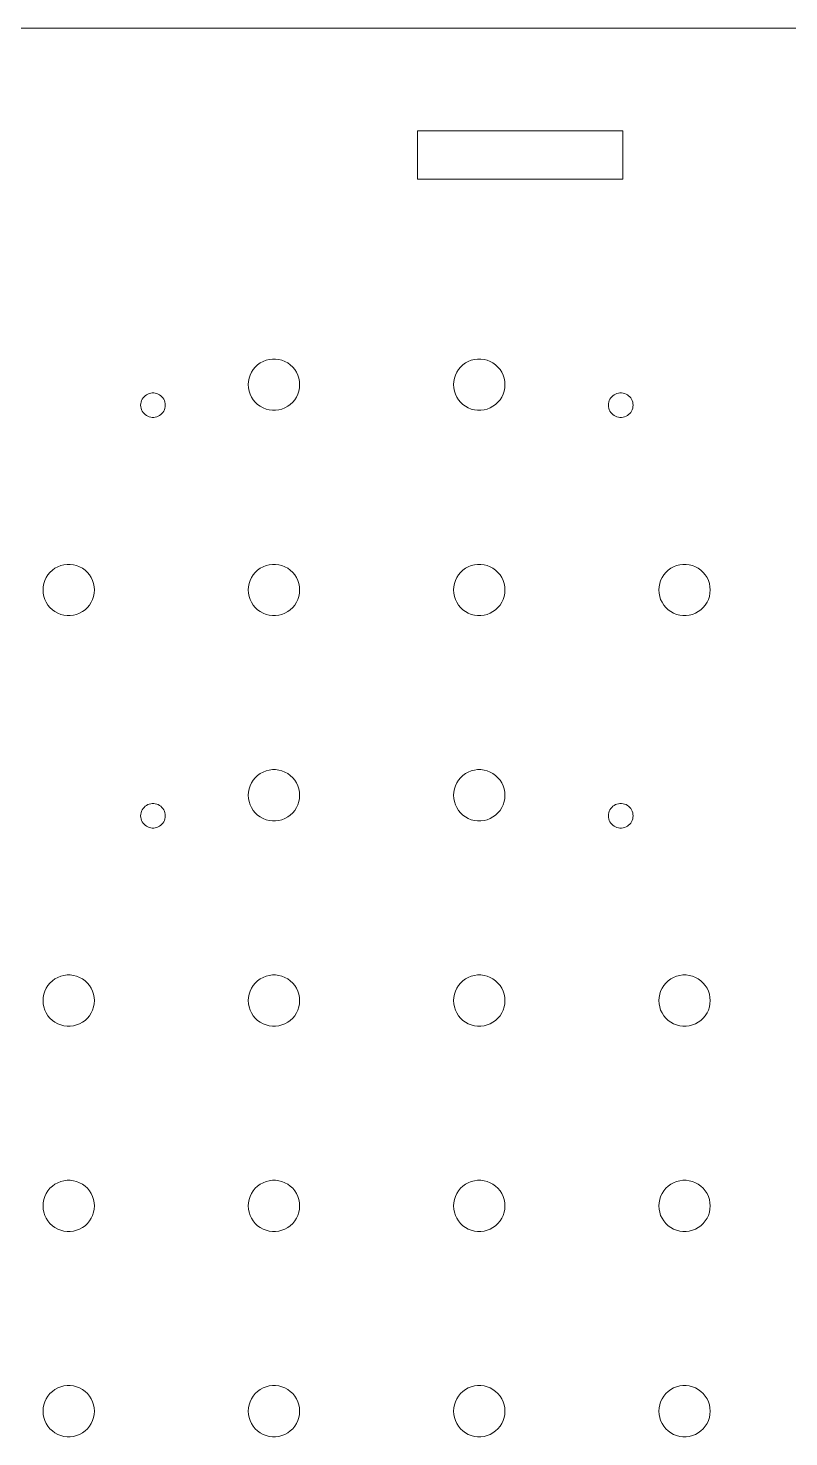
# Model space of a CAD drawing. Header units: millimetres. Extents: x -349 to 349, y -196 to 240.
# Drawn here: x -259 to -164.9, y 22.2 to 196.5 of the extents above; entities that cross this region are included whole.
import ezdxf

# ---------------------------------------------------------------- set-up
doc = ezdxf.new("R2010")
doc.units = ezdxf.units.MM
doc.layers.get('0').update_dxf_attribs({"linetype": 'CONTINUOUS', "lineweight": 0})

msp = doc.modelspace()

# ---------------------------------------------------------------- linework, layer by layer
for p, q in [((-342.55, 196.5), (342.55, 196.5)), ((-210.82, 177.8), (-210.82, 183.8)), ((-210.82, 183.8), (-185.42, 183.8)), ((-185.42, 183.8), (-185.42, 177.8)), ((-185.42, 177.8), (-210.82, 177.8)), ((-230.301, 155.081), (-229.952, 155.273)), ((-229.952, 155.273), (-229.581, 155.42)), ((-229.581, 155.42), (-229.195, 155.519)), ((-229.195, 155.519), (-228.799, 155.569)), ((-228.799, 155.569), (-228.401, 155.569)), ((-228.401, 155.569), (-228.005, 155.519)), ((-228.005, 155.519), (-227.619, 155.42)), ((-227.619, 155.42), (-227.248, 155.273)), ((-227.248, 155.273), (-226.899, 155.081)), ((-204.901, 155.081), (-204.552, 155.273)), ((-204.552, 155.273), (-204.181, 155.42)), ((-204.181, 155.42), (-203.795, 155.519)), ((-203.795, 155.519), (-203.399, 155.569)), ((-203.399, 155.569), (-203.001, 155.569)), ((-203.001, 155.569), (-202.605, 155.519)), ((-202.605, 155.519), (-202.219, 155.42)), ((-202.219, 155.42), (-201.848, 155.273)), ((-201.848, 155.273), (-201.499, 155.081)), ((-231.675, 153.19), (-231.552, 153.569)), ((-231.552, 153.569), (-231.382, 153.93)), ((-231.382, 153.93), (-231.169, 154.266)), ((-231.169, 154.266), (-230.914, 154.573)), ((-230.914, 154.573), (-230.624, 154.846)), ((-230.624, 154.846), (-230.301, 155.081)), ((-226.899, 155.081), (-226.576, 154.846)), ((-226.576, 154.846), (-226.286, 154.573)), ((-226.286, 154.573), (-226.031, 154.266)), ((-226.031, 154.266), (-225.818, 153.93)), ((-225.818, 153.93), (-225.648, 153.569)), ((-225.648, 153.569), (-225.525, 153.19)), ((-206.275, 153.19), (-206.152, 153.569)), ((-206.152, 153.569), (-205.982, 153.93)), ((-205.982, 153.93), (-205.769, 154.266)), ((-205.769, 154.266), (-205.514, 154.573)), ((-205.514, 154.573), (-205.224, 154.846)), ((-205.224, 154.846), (-204.901, 155.081)), ((-201.499, 155.081), (-201.176, 154.846)), ((-201.176, 154.846), (-200.886, 154.573)), ((-200.886, 154.573), (-200.631, 154.266)), ((-200.631, 154.266), (-200.418, 153.93)), ((-200.418, 153.93), (-200.248, 153.569)), ((-200.248, 153.569), (-200.125, 153.19)), ((-231.775, 152.4), (-231.75, 152.798)), ((-231.75, 152.002), (-231.775, 152.4)), ((-231.75, 152.798), (-231.675, 153.19)), ((-231.675, 151.61), (-231.75, 152.002)), ((-225.525, 153.19), (-225.45, 152.798)), ((-225.45, 152.002), (-225.525, 151.61)), ((-225.45, 152.798), (-225.425, 152.4)), ((-225.425, 152.4), (-225.45, 152.002)), ((-206.375, 152.4), (-206.35, 152.798)), ((-206.35, 152.002), (-206.375, 152.4)), ((-206.35, 152.798), (-206.275, 153.19)), ((-206.275, 151.61), (-206.35, 152.002)), ((-200.125, 153.19), (-200.05, 152.798)), ((-200.05, 152.002), (-200.125, 151.61)), ((-200.05, 152.798), (-200.025, 152.4)), ((-200.025, 152.4), (-200.05, 152.002)), ((-245.095, 149.86), (-245.083, 150.051)), ((-245.083, 150.051), (-245.047, 150.239)), ((-245.047, 150.239), (-244.988, 150.421)), ((-244.988, 150.421), (-244.906, 150.594)), ((-244.906, 150.594), (-244.804, 150.756)), ((-244.804, 150.756), (-244.682, 150.903)), ((-244.682, 150.903), (-244.542, 151.034)), ((-244.542, 151.034), (-244.387, 151.147)), ((-244.387, 151.147), (-244.22, 151.239)), ((-244.22, 151.239), (-244.042, 151.309)), ((-244.042, 151.309), (-243.856, 151.357)), ((-243.856, 151.357), (-243.666, 151.381)), ((-243.666, 151.381), (-243.475, 151.381)), ((-243.475, 151.381), (-243.285, 151.357)), ((-243.285, 151.357), (-243.1, 151.309)), ((-243.1, 151.309), (-242.922, 151.239)), ((-242.922, 151.239), (-242.754, 151.147)), ((-242.754, 151.147), (-242.599, 151.034)), ((-242.599, 151.034), (-242.46, 150.903)), ((-242.46, 150.903), (-242.338, 150.756)), ((-242.338, 150.756), (-242.235, 150.594)), ((-242.235, 150.594), (-242.154, 150.421)), ((-242.154, 150.421), (-242.095, 150.239)), ((-242.095, 150.239), (-242.059, 150.051)), ((-242.059, 150.051), (-242.047, 149.86)), ((-231.552, 151.231), (-231.675, 151.61)), ((-231.382, 150.87), (-231.552, 151.231)), ((-231.169, 150.534), (-231.382, 150.87)), ((-230.914, 150.227), (-231.169, 150.534)), ((-230.624, 149.954), (-230.914, 150.227)), ((-230.301, 149.719), (-230.624, 149.954)), ((-226.576, 149.954), (-226.899, 149.719)), ((-226.286, 150.227), (-226.576, 149.954)), ((-226.031, 150.534), (-226.286, 150.227)), ((-225.818, 150.87), (-226.031, 150.534)), ((-225.648, 151.231), (-225.818, 150.87)), ((-225.525, 151.61), (-225.648, 151.231)), ((-206.152, 151.231), (-206.275, 151.61)), ((-205.982, 150.87), (-206.152, 151.231)), ((-205.769, 150.534), (-205.982, 150.87)), ((-205.514, 150.227), (-205.769, 150.534)), ((-205.224, 149.954), (-205.514, 150.227)), ((-204.901, 149.719), (-205.224, 149.954)), ((-201.176, 149.954), (-201.499, 149.719)), ((-200.886, 150.227), (-201.176, 149.954)), ((-200.631, 150.534), (-200.886, 150.227)), ((-200.418, 150.87), (-200.631, 150.534)), ((-200.248, 151.231), (-200.418, 150.87)), ((-200.125, 151.61), (-200.248, 151.231)), ((-187.213, 149.86), (-187.201, 150.051)), ((-187.201, 150.051), (-187.165, 150.239)), ((-187.165, 150.239), (-187.106, 150.421)), ((-187.106, 150.421), (-187.025, 150.594)), ((-187.025, 150.594), (-186.922, 150.756)), ((-186.922, 150.756), (-186.8, 150.903)), ((-186.8, 150.903), (-186.661, 151.034)), ((-186.661, 151.034), (-186.506, 151.147)), ((-186.506, 151.147), (-186.338, 151.239)), ((-186.338, 151.239), (-186.16, 151.309)), ((-186.16, 151.309), (-185.975, 151.357)), ((-185.975, 151.357), (-185.785, 151.381)), ((-185.785, 151.381), (-185.594, 151.381)), ((-185.594, 151.381), (-185.404, 151.357)), ((-185.404, 151.357), (-185.218, 151.309)), ((-185.218, 151.309), (-185.04, 151.239)), ((-185.04, 151.239), (-184.873, 151.147)), ((-184.873, 151.147), (-184.718, 151.034)), ((-184.718, 151.034), (-184.578, 150.903)), ((-184.578, 150.903), (-184.456, 150.756)), ((-184.456, 150.756), (-184.354, 150.594)), ((-184.354, 150.594), (-184.272, 150.421)), ((-184.272, 150.421), (-184.213, 150.239)), ((-184.213, 150.239), (-184.177, 150.051)), ((-184.177, 150.051), (-184.165, 149.86)), ((-245.083, 149.669), (-245.095, 149.86)), ((-245.047, 149.481), (-245.083, 149.669)), ((-244.988, 149.299), (-245.047, 149.481)), ((-244.906, 149.126), (-244.988, 149.299)), ((-244.804, 148.964), (-244.906, 149.126)), ((-244.682, 148.817), (-244.804, 148.964)), ((-244.542, 148.686), (-244.682, 148.817)), ((-244.387, 148.573), (-244.542, 148.686)), ((-244.22, 148.481), (-244.387, 148.573)), ((-244.042, 148.411), (-244.22, 148.481)), ((-243.856, 148.363), (-244.042, 148.411)), ((-243.666, 148.339), (-243.856, 148.363)), ((-243.475, 148.339), (-243.666, 148.339)), ((-243.285, 148.363), (-243.475, 148.339)), ((-243.1, 148.411), (-243.285, 148.363)), ((-242.922, 148.481), (-243.1, 148.411)), ((-242.754, 148.573), (-242.922, 148.481)), ((-242.599, 148.686), (-242.754, 148.573)), ((-242.46, 148.817), (-242.599, 148.686)), ((-242.338, 148.964), (-242.46, 148.817)), ((-242.235, 149.126), (-242.338, 148.964)), ((-242.154, 149.299), (-242.235, 149.126)), ((-242.095, 149.481), (-242.154, 149.299)), ((-242.059, 149.669), (-242.095, 149.481)), ((-242.047, 149.86), (-242.059, 149.669)), ((-229.952, 149.527), (-230.301, 149.719)), ((-229.581, 149.38), (-229.952, 149.527)), ((-229.195, 149.281), (-229.581, 149.38)), ((-228.799, 149.231), (-229.195, 149.281)), ((-228.401, 149.231), (-228.799, 149.231)), ((-228.005, 149.281), (-228.401, 149.231)), ((-227.619, 149.38), (-228.005, 149.281)), ((-227.248, 149.527), (-227.619, 149.38)), ((-226.899, 149.719), (-227.248, 149.527)), ((-204.552, 149.527), (-204.901, 149.719)), ((-204.181, 149.38), (-204.552, 149.527)), ((-203.795, 149.281), (-204.181, 149.38)), ((-203.399, 149.231), (-203.795, 149.281)), ((-203.001, 149.231), (-203.399, 149.231)), ((-202.605, 149.281), (-203.001, 149.231)), ((-202.219, 149.38), (-202.605, 149.281)), ((-201.848, 149.527), (-202.219, 149.38)), ((-201.499, 149.719), (-201.848, 149.527)), ((-187.201, 149.669), (-187.213, 149.86)), ((-187.165, 149.481), (-187.201, 149.669)), ((-187.106, 149.299), (-187.165, 149.481)), ((-187.025, 149.126), (-187.106, 149.299)), ((-186.922, 148.964), (-187.025, 149.126)), ((-186.8, 148.817), (-186.922, 148.964)), ((-186.661, 148.686), (-186.8, 148.817)), ((-186.506, 148.573), (-186.661, 148.686)), ((-186.338, 148.481), (-186.506, 148.573)), ((-186.16, 148.411), (-186.338, 148.481)), ((-185.975, 148.363), (-186.16, 148.411)), ((-185.785, 148.339), (-185.975, 148.363)), ((-185.594, 148.339), (-185.785, 148.339)), ((-185.404, 148.363), (-185.594, 148.339)), ((-185.218, 148.411), (-185.404, 148.363)), ((-185.04, 148.481), (-185.218, 148.411)), ((-184.873, 148.573), (-185.04, 148.481)), ((-184.718, 148.686), (-184.873, 148.573)), ((-184.578, 148.817), (-184.718, 148.686)), ((-184.456, 148.964), (-184.578, 148.817)), ((-184.354, 149.126), (-184.456, 148.964)), ((-184.272, 149.299), (-184.354, 149.126)), ((-184.213, 149.481), (-184.272, 149.299)), ((-184.177, 149.669), (-184.213, 149.481)), ((-184.165, 149.86), (-184.177, 149.669)), ((-256.569, 128.866), (-256.314, 129.173)), ((-256.314, 129.173), (-256.024, 129.446)), ((-256.024, 129.446), (-255.701, 129.681)), ((-255.701, 129.681), (-255.352, 129.873)), ((-255.352, 129.873), (-254.981, 130.02)), ((-254.981, 130.02), (-254.595, 130.119)), ((-254.595, 130.119), (-254.199, 130.169)), ((-254.199, 130.169), (-253.801, 130.169)), ((-253.801, 130.169), (-253.405, 130.119)), ((-253.405, 130.119), (-253.019, 130.02)), ((-253.019, 130.02), (-252.648, 129.873)), ((-252.648, 129.873), (-252.299, 129.681)), ((-252.299, 129.681), (-251.976, 129.446)), ((-251.976, 129.446), (-251.686, 129.173)), ((-251.686, 129.173), (-251.431, 128.866)), ((-231.169, 128.866), (-230.914, 129.173)), ((-230.914, 129.173), (-230.624, 129.446)), ((-230.624, 129.446), (-230.301, 129.681)), ((-230.301, 129.681), (-229.952, 129.873)), ((-229.952, 129.873), (-229.581, 130.02)), ((-229.581, 130.02), (-229.195, 130.119)), ((-229.195, 130.119), (-228.799, 130.169)), ((-228.799, 130.169), (-228.401, 130.169)), ((-228.401, 130.169), (-228.005, 130.119)), ((-228.005, 130.119), (-227.619, 130.02)), ((-227.619, 130.02), (-227.248, 129.873)), ((-227.248, 129.873), (-226.899, 129.681)), ((-226.899, 129.681), (-226.576, 129.446)), ((-226.576, 129.446), (-226.286, 129.173)), ((-226.286, 129.173), (-226.031, 128.866)), ((-205.769, 128.866), (-205.514, 129.173)), ((-205.514, 129.173), (-205.224, 129.446)), ((-205.224, 129.446), (-204.901, 129.681)), ((-204.901, 129.681), (-204.552, 129.873)), ((-204.552, 129.873), (-204.181, 130.02)), ((-204.181, 130.02), (-203.795, 130.119)), ((-203.795, 130.119), (-203.399, 130.169)), ((-203.399, 130.169), (-203.001, 130.169)), ((-203.001, 130.169), (-202.605, 130.119)), ((-202.605, 130.119), (-202.219, 130.02)), ((-202.219, 130.02), (-201.848, 129.873)), ((-201.848, 129.873), (-201.499, 129.681)), ((-201.499, 129.681), (-201.176, 129.446)), ((-201.176, 129.446), (-200.886, 129.173)), ((-200.886, 129.173), (-200.631, 128.866)), ((-180.369, 128.866), (-180.114, 129.173)), ((-180.114, 129.173), (-179.824, 129.446)), ((-179.824, 129.446), (-179.501, 129.681)), ((-179.501, 129.681), (-179.152, 129.873)), ((-179.152, 129.873), (-178.781, 130.02)), ((-178.781, 130.02), (-178.395, 130.119)), ((-178.395, 130.119), (-177.999, 130.169)), ((-177.999, 130.169), (-177.601, 130.169)), ((-177.601, 130.169), (-177.205, 130.119)), ((-177.205, 130.119), (-176.819, 130.02)), ((-176.819, 130.02), (-176.448, 129.873)), ((-176.448, 129.873), (-176.099, 129.681)), ((-176.099, 129.681), (-175.776, 129.446)), ((-175.776, 129.446), (-175.486, 129.173)), ((-175.486, 129.173), (-175.231, 128.866)), ((-257.175, 127), (-257.15, 127.398)), ((-257.15, 127.398), (-257.075, 127.79)), ((-257.075, 127.79), (-256.952, 128.169)), ((-256.952, 128.169), (-256.782, 128.53)), ((-256.782, 128.53), (-256.569, 128.866)), ((-251.431, 128.866), (-251.218, 128.53)), ((-251.218, 128.53), (-251.048, 128.169)), ((-251.048, 128.169), (-250.925, 127.79)), ((-250.925, 127.79), (-250.85, 127.398)), ((-250.85, 127.398), (-250.825, 127)), ((-231.775, 127), (-231.75, 127.398)), ((-231.75, 127.398), (-231.675, 127.79)), ((-231.675, 127.79), (-231.552, 128.169)), ((-231.552, 128.169), (-231.382, 128.53)), ((-231.382, 128.53), (-231.169, 128.866)), ((-226.031, 128.866), (-225.818, 128.53)), ((-225.818, 128.53), (-225.648, 128.169)), ((-225.648, 128.169), (-225.525, 127.79)), ((-225.525, 127.79), (-225.45, 127.398)), ((-225.45, 127.398), (-225.425, 127)), ((-206.375, 127), (-206.35, 127.398)), ((-206.35, 127.398), (-206.275, 127.79)), ((-206.275, 127.79), (-206.152, 128.169)), ((-206.152, 128.169), (-205.982, 128.53)), ((-205.982, 128.53), (-205.769, 128.866)), ((-200.631, 128.866), (-200.418, 128.53)), ((-200.418, 128.53), (-200.248, 128.169)), ((-200.248, 128.169), (-200.125, 127.79)), ((-200.125, 127.79), (-200.05, 127.398)), ((-200.05, 127.398), (-200.025, 127)), ((-180.975, 127), (-180.95, 127.398)), ((-180.95, 127.398), (-180.875, 127.79)), ((-180.875, 127.79), (-180.752, 128.169)), ((-180.752, 128.169), (-180.582, 128.53)), ((-180.582, 128.53), (-180.369, 128.866)), ((-175.231, 128.866), (-175.018, 128.53)), ((-175.018, 128.53), (-174.848, 128.169)), ((-174.848, 128.169), (-174.725, 127.79)), ((-174.725, 127.79), (-174.65, 127.398)), ((-174.65, 127.398), (-174.625, 127)), ((-257.15, 126.602), (-257.175, 127)), ((-257.075, 126.21), (-257.15, 126.602)), ((-256.952, 125.831), (-257.075, 126.21)), ((-256.782, 125.47), (-256.952, 125.831)), ((-251.048, 125.831), (-251.218, 125.47)), ((-250.925, 126.21), (-251.048, 125.831)), ((-250.85, 126.602), (-250.925, 126.21)), ((-250.825, 127), (-250.85, 126.602)), ((-231.75, 126.602), (-231.775, 127)), ((-231.675, 126.21), (-231.75, 126.602)), ((-231.552, 125.831), (-231.675, 126.21)), ((-231.382, 125.47), (-231.552, 125.831)), ((-225.648, 125.831), (-225.818, 125.47)), ((-225.525, 126.21), (-225.648, 125.831)), ((-225.45, 126.602), (-225.525, 126.21)), ((-225.425, 127), (-225.45, 126.602)), ((-206.35, 126.602), (-206.375, 127)), ((-206.275, 126.21), (-206.35, 126.602)), ((-206.152, 125.831), (-206.275, 126.21)), ((-205.982, 125.47), (-206.152, 125.831)), ((-200.248, 125.831), (-200.418, 125.47)), ((-200.125, 126.21), (-200.248, 125.831)), ((-200.05, 126.602), (-200.125, 126.21)), ((-200.025, 127), (-200.05, 126.602)), ((-180.95, 126.602), (-180.975, 127)), ((-180.875, 126.21), (-180.95, 126.602)), ((-180.752, 125.831), (-180.875, 126.21)), ((-180.582, 125.47), (-180.752, 125.831)), ((-174.848, 125.831), (-175.018, 125.47)), ((-174.725, 126.21), (-174.848, 125.831)), ((-174.65, 126.602), (-174.725, 126.21)), ((-174.625, 127), (-174.65, 126.602)), ((-256.569, 125.134), (-256.782, 125.47)), ((-256.314, 124.827), (-256.569, 125.134)), ((-256.024, 124.554), (-256.314, 124.827)), ((-255.701, 124.319), (-256.024, 124.554)), ((-255.352, 124.127), (-255.701, 124.319)), ((-254.981, 123.98), (-255.352, 124.127)), ((-254.595, 123.881), (-254.981, 123.98)), ((-254.199, 123.831), (-254.595, 123.881)), ((-253.801, 123.831), (-254.199, 123.831)), ((-253.405, 123.881), (-253.801, 123.831)), ((-253.019, 123.98), (-253.405, 123.881)), ((-252.648, 124.127), (-253.019, 123.98)), ((-252.299, 124.319), (-252.648, 124.127)), ((-251.976, 124.554), (-252.299, 124.319)), ((-251.686, 124.827), (-251.976, 124.554)), ((-251.431, 125.134), (-251.686, 124.827)), ((-251.218, 125.47), (-251.431, 125.134)), ((-231.169, 125.134), (-231.382, 125.47)), ((-230.914, 124.827), (-231.169, 125.134)), ((-230.624, 124.554), (-230.914, 124.827)), ((-230.301, 124.319), (-230.624, 124.554)), ((-229.952, 124.127), (-230.301, 124.319)), ((-229.581, 123.98), (-229.952, 124.127)), ((-229.195, 123.881), (-229.581, 123.98)), ((-228.799, 123.831), (-229.195, 123.881)), ((-228.401, 123.831), (-228.799, 123.831)), ((-228.005, 123.881), (-228.401, 123.831)), ((-227.619, 123.98), (-228.005, 123.881)), ((-227.248, 124.127), (-227.619, 123.98)), ((-226.899, 124.319), (-227.248, 124.127)), ((-226.576, 124.554), (-226.899, 124.319)), ((-226.286, 124.827), (-226.576, 124.554)), ((-226.031, 125.134), (-226.286, 124.827)), ((-225.818, 125.47), (-226.031, 125.134)), ((-205.769, 125.134), (-205.982, 125.47)), ((-205.514, 124.827), (-205.769, 125.134)), ((-205.224, 124.554), (-205.514, 124.827)), ((-204.901, 124.319), (-205.224, 124.554)), ((-204.552, 124.127), (-204.901, 124.319)), ((-204.181, 123.98), (-204.552, 124.127)), ((-203.795, 123.881), (-204.181, 123.98)), ((-203.399, 123.831), (-203.795, 123.881)), ((-203.001, 123.831), (-203.399, 123.831)), ((-202.605, 123.881), (-203.001, 123.831)), ((-202.219, 123.98), (-202.605, 123.881)), ((-201.848, 124.127), (-202.219, 123.98)), ((-201.499, 124.319), (-201.848, 124.127)), ((-201.176, 124.554), (-201.499, 124.319)), ((-200.886, 124.827), (-201.176, 124.554)), ((-200.631, 125.134), (-200.886, 124.827)), ((-200.418, 125.47), (-200.631, 125.134)), ((-180.369, 125.134), (-180.582, 125.47)), ((-180.114, 124.827), (-180.369, 125.134)), ((-179.824, 124.554), (-180.114, 124.827)), ((-179.501, 124.319), (-179.824, 124.554)), ((-179.152, 124.127), (-179.501, 124.319)), ((-178.781, 123.98), (-179.152, 124.127)), ((-178.395, 123.881), (-178.781, 123.98)), ((-177.999, 123.831), (-178.395, 123.881)), ((-177.601, 123.831), (-177.999, 123.831)), ((-177.205, 123.881), (-177.601, 123.831)), ((-176.819, 123.98), (-177.205, 123.881)), ((-176.448, 124.127), (-176.819, 123.98)), ((-176.099, 124.319), (-176.448, 124.127)), ((-175.776, 124.554), (-176.099, 124.319)), ((-175.486, 124.827), (-175.776, 124.554)), ((-175.231, 125.134), (-175.486, 124.827)), ((-175.018, 125.47), (-175.231, 125.134)), ((-229.952, 104.473), (-229.581, 104.62)), ((-229.581, 104.62), (-229.195, 104.719)), ((-229.195, 104.719), (-228.799, 104.769)), ((-228.799, 104.769), (-228.401, 104.769)), ((-228.401, 104.769), (-228.005, 104.719)), ((-228.005, 104.719), (-227.619, 104.62)), ((-227.619, 104.62), (-227.248, 104.473)), ((-204.552, 104.473), (-204.181, 104.62)), ((-204.181, 104.62), (-203.795, 104.719)), ((-203.795, 104.719), (-203.399, 104.769)), ((-203.399, 104.769), (-203.001, 104.769)), ((-203.001, 104.769), (-202.605, 104.719)), ((-202.605, 104.719), (-202.219, 104.62)), ((-202.219, 104.62), (-201.848, 104.473)), ((-231.552, 102.769), (-231.382, 103.13)), ((-231.382, 103.13), (-231.169, 103.466)), ((-231.169, 103.466), (-230.914, 103.773)), ((-230.914, 103.773), (-230.624, 104.046)), ((-230.624, 104.046), (-230.301, 104.281)), ((-230.301, 104.281), (-229.952, 104.473)), ((-227.248, 104.473), (-226.899, 104.281)), ((-226.899, 104.281), (-226.576, 104.046)), ((-226.576, 104.046), (-226.286, 103.773)), ((-226.286, 103.773), (-226.031, 103.466)), ((-226.031, 103.466), (-225.818, 103.13)), ((-225.818, 103.13), (-225.648, 102.769)), ((-206.152, 102.769), (-205.982, 103.13)), ((-205.982, 103.13), (-205.769, 103.466)), ((-205.769, 103.466), (-205.514, 103.773)), ((-205.514, 103.773), (-205.224, 104.046)), ((-205.224, 104.046), (-204.901, 104.281)), ((-204.901, 104.281), (-204.552, 104.473)), ((-201.848, 104.473), (-201.499, 104.281)), ((-201.499, 104.281), (-201.176, 104.046)), ((-201.176, 104.046), (-200.886, 103.773)), ((-200.886, 103.773), (-200.631, 103.466)), ((-200.631, 103.466), (-200.418, 103.13)), ((-200.418, 103.13), (-200.248, 102.769)), ((-231.775, 101.6), (-231.75, 101.998)), ((-231.75, 101.202), (-231.775, 101.6)), ((-231.75, 101.998), (-231.675, 102.39)), ((-231.675, 100.81), (-231.75, 101.202)), ((-231.675, 102.39), (-231.552, 102.769)), ((-225.648, 102.769), (-225.525, 102.39)), ((-225.525, 102.39), (-225.45, 101.998)), ((-225.45, 101.202), (-225.525, 100.81)), ((-225.45, 101.998), (-225.425, 101.6)), ((-225.425, 101.6), (-225.45, 101.202)), ((-206.375, 101.6), (-206.35, 101.998)), ((-206.35, 101.202), (-206.375, 101.6)), ((-206.35, 101.998), (-206.275, 102.39)), ((-206.275, 100.81), (-206.35, 101.202)), ((-206.275, 102.39), (-206.152, 102.769)), ((-200.248, 102.769), (-200.125, 102.39)), ((-200.125, 102.39), (-200.05, 101.998)), ((-200.05, 101.202), (-200.125, 100.81)), ((-200.05, 101.998), (-200.025, 101.6)), ((-200.025, 101.6), (-200.05, 101.202)), ((-245.083, 99.251), (-245.047, 99.439)), ((-245.047, 99.439), (-244.988, 99.621)), ((-244.988, 99.621), (-244.906, 99.794)), ((-244.906, 99.794), (-244.804, 99.956)), ((-244.804, 99.956), (-244.682, 100.103)), ((-244.682, 100.103), (-244.542, 100.234)), ((-244.542, 100.234), (-244.387, 100.347)), ((-244.387, 100.347), (-244.22, 100.439)), ((-244.22, 100.439), (-244.042, 100.509)), ((-244.042, 100.509), (-243.856, 100.557)), ((-243.856, 100.557), (-243.666, 100.581)), ((-243.666, 100.581), (-243.475, 100.581)), ((-243.475, 100.581), (-243.285, 100.557)), ((-243.285, 100.557), (-243.1, 100.509)), ((-243.1, 100.509), (-242.922, 100.439)), ((-242.922, 100.439), (-242.754, 100.347)), ((-242.754, 100.347), (-242.599, 100.234)), ((-242.599, 100.234), (-242.46, 100.103)), ((-242.46, 100.103), (-242.338, 99.956)), ((-242.338, 99.956), (-242.235, 99.794)), ((-242.235, 99.794), (-242.154, 99.621)), ((-242.154, 99.621), (-242.095, 99.439)), ((-242.095, 99.439), (-242.059, 99.251)), ((-231.552, 100.431), (-231.675, 100.81)), ((-231.382, 100.07), (-231.552, 100.431)), ((-231.169, 99.734), (-231.382, 100.07)), ((-230.914, 99.427), (-231.169, 99.734)), ((-230.624, 99.154), (-230.914, 99.427)), ((-226.286, 99.427), (-226.576, 99.154)), ((-226.031, 99.734), (-226.286, 99.427)), ((-225.818, 100.07), (-226.031, 99.734)), ((-225.648, 100.431), (-225.818, 100.07)), ((-225.525, 100.81), (-225.648, 100.431)), ((-206.152, 100.431), (-206.275, 100.81)), ((-205.982, 100.07), (-206.152, 100.431)), ((-205.769, 99.734), (-205.982, 100.07)), ((-205.514, 99.427), (-205.769, 99.734)), ((-205.224, 99.154), (-205.514, 99.427)), ((-200.886, 99.427), (-201.176, 99.154)), ((-200.631, 99.734), (-200.886, 99.427)), ((-200.418, 100.07), (-200.631, 99.734)), ((-200.248, 100.431), (-200.418, 100.07)), ((-200.125, 100.81), (-200.248, 100.431)), ((-187.201, 99.251), (-187.165, 99.439)), ((-187.165, 99.439), (-187.106, 99.621)), ((-187.106, 99.621), (-187.025, 99.794)), ((-187.025, 99.794), (-186.922, 99.956)), ((-186.922, 99.956), (-186.8, 100.103)), ((-186.8, 100.103), (-186.661, 100.234)), ((-186.661, 100.234), (-186.506, 100.347)), ((-186.506, 100.347), (-186.338, 100.439)), ((-186.338, 100.439), (-186.16, 100.509)), ((-186.16, 100.509), (-185.975, 100.557)), ((-185.975, 100.557), (-185.785, 100.581)), ((-185.785, 100.581), (-185.594, 100.581)), ((-185.594, 100.581), (-185.404, 100.557)), ((-185.404, 100.557), (-185.218, 100.509)), ((-185.218, 100.509), (-185.04, 100.439)), ((-185.04, 100.439), (-184.873, 100.347)), ((-184.873, 100.347), (-184.718, 100.234)), ((-184.718, 100.234), (-184.578, 100.103)), ((-184.578, 100.103), (-184.456, 99.956)), ((-184.456, 99.956), (-184.354, 99.794)), ((-184.354, 99.794), (-184.272, 99.621)), ((-184.272, 99.621), (-184.213, 99.439)), ((-184.213, 99.439), (-184.177, 99.251)), ((-245.095, 99.06), (-245.083, 99.251)), ((-245.083, 98.869), (-245.095, 99.06)), ((-245.047, 98.681), (-245.083, 98.869)), ((-244.988, 98.499), (-245.047, 98.681)), ((-244.906, 98.326), (-244.988, 98.499)), ((-244.804, 98.164), (-244.906, 98.326)), ((-244.682, 98.017), (-244.804, 98.164)), ((-244.542, 97.886), (-244.682, 98.017)), ((-244.387, 97.773), (-244.542, 97.886)), ((-244.22, 97.681), (-244.387, 97.773)), ((-244.042, 97.611), (-244.22, 97.681)), ((-243.856, 97.563), (-244.042, 97.611)), ((-243.1, 97.611), (-243.285, 97.563)), ((-242.922, 97.681), (-243.1, 97.611)), ((-242.754, 97.773), (-242.922, 97.681)), ((-242.599, 97.886), (-242.754, 97.773)), ((-242.46, 98.017), (-242.599, 97.886)), ((-242.338, 98.164), (-242.46, 98.017)), ((-242.235, 98.326), (-242.338, 98.164)), ((-242.154, 98.499), (-242.235, 98.326)), ((-242.095, 98.681), (-242.154, 98.499)), ((-242.059, 98.869), (-242.095, 98.681)), ((-242.059, 99.251), (-242.047, 99.06)), ((-242.047, 99.06), (-242.059, 98.869)), ((-230.301, 98.919), (-230.624, 99.154)), ((-229.952, 98.727), (-230.301, 98.919)), ((-229.581, 98.58), (-229.952, 98.727)), ((-229.195, 98.481), (-229.581, 98.58)), ((-228.799, 98.431), (-229.195, 98.481)), ((-228.401, 98.431), (-228.799, 98.431)), ((-228.005, 98.481), (-228.401, 98.431)), ((-227.619, 98.58), (-228.005, 98.481)), ((-227.248, 98.727), (-227.619, 98.58)), ((-226.899, 98.919), (-227.248, 98.727)), ((-226.576, 99.154), (-226.899, 98.919)), ((-204.901, 98.919), (-205.224, 99.154)), ((-204.552, 98.727), (-204.901, 98.919)), ((-204.181, 98.58), (-204.552, 98.727)), ((-203.795, 98.481), (-204.181, 98.58)), ((-203.399, 98.431), (-203.795, 98.481)), ((-203.001, 98.431), (-203.399, 98.431)), ((-202.605, 98.481), (-203.001, 98.431)), ((-202.219, 98.58), (-202.605, 98.481)), ((-201.848, 98.727), (-202.219, 98.58)), ((-201.499, 98.919), (-201.848, 98.727)), ((-201.176, 99.154), (-201.499, 98.919)), ((-187.213, 99.06), (-187.201, 99.251)), ((-187.201, 98.869), (-187.213, 99.06)), ((-187.165, 98.681), (-187.201, 98.869)), ((-187.106, 98.499), (-187.165, 98.681)), ((-187.025, 98.326), (-187.106, 98.499)), ((-186.922, 98.164), (-187.025, 98.326)), ((-186.8, 98.017), (-186.922, 98.164)), ((-186.661, 97.886), (-186.8, 98.017)), ((-186.506, 97.773), (-186.661, 97.886)), ((-186.338, 97.681), (-186.506, 97.773)), ((-186.16, 97.611), (-186.338, 97.681)), ((-185.975, 97.563), (-186.16, 97.611)), ((-185.218, 97.611), (-185.404, 97.563)), ((-185.04, 97.681), (-185.218, 97.611)), ((-184.873, 97.773), (-185.04, 97.681)), ((-184.718, 97.886), (-184.873, 97.773)), ((-184.578, 98.017), (-184.718, 97.886)), ((-184.456, 98.164), (-184.578, 98.017)), ((-184.354, 98.326), (-184.456, 98.164)), ((-184.272, 98.499), (-184.354, 98.326)), ((-184.213, 98.681), (-184.272, 98.499)), ((-184.177, 98.869), (-184.213, 98.681)), ((-184.177, 99.251), (-184.165, 99.06)), ((-184.165, 99.06), (-184.177, 98.869)), ((-243.666, 97.539), (-243.856, 97.563)), ((-243.475, 97.539), (-243.666, 97.539)), ((-243.285, 97.563), (-243.475, 97.539)), ((-185.785, 97.539), (-185.975, 97.563)), ((-185.594, 97.539), (-185.785, 97.539)), ((-185.404, 97.563), (-185.594, 97.539)), ((-256.314, 78.373), (-256.024, 78.646)), ((-256.024, 78.646), (-255.701, 78.881)), ((-255.701, 78.881), (-255.352, 79.073)), ((-255.352, 79.073), (-254.981, 79.22)), ((-254.981, 79.22), (-254.595, 79.319)), ((-254.595, 79.319), (-254.199, 79.369)), ((-254.199, 79.369), (-253.801, 79.369)), ((-253.801, 79.369), (-253.405, 79.319)), ((-253.405, 79.319), (-253.019, 79.22)), ((-253.019, 79.22), (-252.648, 79.073)), ((-252.648, 79.073), (-252.299, 78.881)), ((-252.299, 78.881), (-251.976, 78.646)), ((-251.976, 78.646), (-251.686, 78.373)), ((-230.914, 78.373), (-230.624, 78.646)), ((-230.624, 78.646), (-230.301, 78.881)), ((-230.301, 78.881), (-229.952, 79.073)), ((-229.952, 79.073), (-229.581, 79.22)), ((-229.581, 79.22), (-229.195, 79.319)), ((-229.195, 79.319), (-228.799, 79.369)), ((-228.799, 79.369), (-228.401, 79.369)), ((-228.401, 79.369), (-228.005, 79.319)), ((-228.005, 79.319), (-227.619, 79.22)), ((-227.619, 79.22), (-227.248, 79.073)), ((-227.248, 79.073), (-226.899, 78.881)), ((-226.899, 78.881), (-226.576, 78.646)), ((-226.576, 78.646), (-226.286, 78.373)), ((-205.514, 78.373), (-205.224, 78.646)), ((-205.224, 78.646), (-204.901, 78.881)), ((-204.901, 78.881), (-204.552, 79.073)), ((-204.552, 79.073), (-204.181, 79.22)), ((-204.181, 79.22), (-203.795, 79.319)), ((-203.795, 79.319), (-203.399, 79.369)), ((-203.399, 79.369), (-203.001, 79.369)), ((-203.001, 79.369), (-202.605, 79.319)), ((-202.605, 79.319), (-202.219, 79.22)), ((-202.219, 79.22), (-201.848, 79.073)), ((-201.848, 79.073), (-201.499, 78.881)), ((-201.499, 78.881), (-201.176, 78.646)), ((-201.176, 78.646), (-200.886, 78.373)), ((-180.114, 78.373), (-179.824, 78.646)), ((-179.824, 78.646), (-179.501, 78.881)), ((-179.501, 78.881), (-179.152, 79.073)), ((-179.152, 79.073), (-178.781, 79.22)), ((-178.781, 79.22), (-178.395, 79.319)), ((-178.395, 79.319), (-177.999, 79.369)), ((-177.999, 79.369), (-177.601, 79.369)), ((-177.601, 79.369), (-177.205, 79.319)), ((-177.205, 79.319), (-176.819, 79.22)), ((-176.819, 79.22), (-176.448, 79.073)), ((-176.448, 79.073), (-176.099, 78.881)), ((-176.099, 78.881), (-175.776, 78.646)), ((-175.776, 78.646), (-175.486, 78.373)), ((-257.15, 76.598), (-257.075, 76.99)), ((-257.075, 76.99), (-256.952, 77.369)), ((-256.952, 77.369), (-256.782, 77.73)), ((-256.782, 77.73), (-256.569, 78.066)), ((-256.569, 78.066), (-256.314, 78.373)), ((-251.686, 78.373), (-251.431, 78.066)), ((-251.431, 78.066), (-251.218, 77.73)), ((-251.218, 77.73), (-251.048, 77.369)), ((-251.048, 77.369), (-250.925, 76.99)), ((-250.925, 76.99), (-250.85, 76.598)), ((-231.75, 76.598), (-231.675, 76.99)), ((-231.675, 76.99), (-231.552, 77.369)), ((-231.552, 77.369), (-231.382, 77.73)), ((-231.382, 77.73), (-231.169, 78.066)), ((-231.169, 78.066), (-230.914, 78.373)), ((-226.286, 78.373), (-226.031, 78.066)), ((-226.031, 78.066), (-225.818, 77.73)), ((-225.818, 77.73), (-225.648, 77.369)), ((-225.648, 77.369), (-225.525, 76.99)), ((-225.525, 76.99), (-225.45, 76.598)), ((-206.35, 76.598), (-206.275, 76.99)), ((-206.275, 76.99), (-206.152, 77.369)), ((-206.152, 77.369), (-205.982, 77.73)), ((-205.982, 77.73), (-205.769, 78.066)), ((-205.769, 78.066), (-205.514, 78.373)), ((-200.886, 78.373), (-200.631, 78.066)), ((-200.631, 78.066), (-200.418, 77.73)), ((-200.418, 77.73), (-200.248, 77.369)), ((-200.248, 77.369), (-200.125, 76.99)), ((-200.125, 76.99), (-200.05, 76.598)), ((-180.95, 76.598), (-180.875, 76.99)), ((-180.875, 76.99), (-180.752, 77.369)), ((-180.752, 77.369), (-180.582, 77.73)), ((-180.582, 77.73), (-180.369, 78.066)), ((-180.369, 78.066), (-180.114, 78.373)), ((-175.486, 78.373), (-175.231, 78.066)), ((-175.231, 78.066), (-175.018, 77.73)), ((-175.018, 77.73), (-174.848, 77.369)), ((-174.848, 77.369), (-174.725, 76.99)), ((-174.725, 76.99), (-174.65, 76.598)), ((-257.175, 76.2), (-257.15, 76.598)), ((-257.15, 75.802), (-257.175, 76.2)), ((-257.075, 75.41), (-257.15, 75.802)), ((-256.952, 75.031), (-257.075, 75.41)), ((-256.782, 74.67), (-256.952, 75.031)), ((-251.048, 75.031), (-251.218, 74.67)), ((-250.925, 75.41), (-251.048, 75.031)), ((-250.85, 75.802), (-250.925, 75.41)), ((-250.85, 76.598), (-250.825, 76.2)), ((-250.825, 76.2), (-250.85, 75.802)), ((-231.775, 76.2), (-231.75, 76.598)), ((-231.75, 75.802), (-231.775, 76.2)), ((-231.675, 75.41), (-231.75, 75.802)), ((-231.552, 75.031), (-231.675, 75.41)), ((-231.382, 74.67), (-231.552, 75.031)), ((-225.648, 75.031), (-225.818, 74.67)), ((-225.525, 75.41), (-225.648, 75.031)), ((-225.45, 75.802), (-225.525, 75.41)), ((-225.45, 76.598), (-225.425, 76.2)), ((-225.425, 76.2), (-225.45, 75.802)), ((-206.375, 76.2), (-206.35, 76.598)), ((-206.35, 75.802), (-206.375, 76.2)), ((-206.275, 75.41), (-206.35, 75.802)), ((-206.152, 75.031), (-206.275, 75.41)), ((-205.982, 74.67), (-206.152, 75.031)), ((-200.248, 75.031), (-200.418, 74.67)), ((-200.125, 75.41), (-200.248, 75.031)), ((-200.05, 75.802), (-200.125, 75.41)), ((-200.05, 76.598), (-200.025, 76.2)), ((-200.025, 76.2), (-200.05, 75.802)), ((-180.975, 76.2), (-180.95, 76.598)), ((-180.95, 75.802), (-180.975, 76.2)), ((-180.875, 75.41), (-180.95, 75.802)), ((-180.752, 75.031), (-180.875, 75.41)), ((-180.582, 74.67), (-180.752, 75.031)), ((-174.848, 75.031), (-175.018, 74.67)), ((-174.725, 75.41), (-174.848, 75.031)), ((-174.65, 75.802), (-174.725, 75.41)), ((-174.65, 76.598), (-174.625, 76.2)), ((-174.625, 76.2), (-174.65, 75.802)), ((-256.569, 74.334), (-256.782, 74.67)), ((-256.314, 74.027), (-256.569, 74.334)), ((-256.024, 73.754), (-256.314, 74.027)), ((-255.701, 73.519), (-256.024, 73.754)), ((-255.352, 73.327), (-255.701, 73.519)), ((-254.981, 73.18), (-255.352, 73.327)), ((-252.648, 73.327), (-253.019, 73.18)), ((-252.299, 73.519), (-252.648, 73.327)), ((-251.976, 73.754), (-252.299, 73.519)), ((-251.686, 74.027), (-251.976, 73.754)), ((-251.431, 74.334), (-251.686, 74.027)), ((-251.218, 74.67), (-251.431, 74.334)), ((-231.169, 74.334), (-231.382, 74.67)), ((-230.914, 74.027), (-231.169, 74.334)), ((-230.624, 73.754), (-230.914, 74.027)), ((-230.301, 73.519), (-230.624, 73.754)), ((-229.952, 73.327), (-230.301, 73.519)), ((-229.581, 73.18), (-229.952, 73.327)), ((-227.248, 73.327), (-227.619, 73.18)), ((-226.899, 73.519), (-227.248, 73.327)), ((-226.576, 73.754), (-226.899, 73.519)), ((-226.286, 74.027), (-226.576, 73.754)), ((-226.031, 74.334), (-226.286, 74.027)), ((-225.818, 74.67), (-226.031, 74.334)), ((-205.769, 74.334), (-205.982, 74.67)), ((-205.514, 74.027), (-205.769, 74.334)), ((-205.224, 73.754), (-205.514, 74.027)), ((-204.901, 73.519), (-205.224, 73.754)), ((-204.552, 73.327), (-204.901, 73.519)), ((-204.181, 73.18), (-204.552, 73.327)), ((-201.848, 73.327), (-202.219, 73.18)), ((-201.499, 73.519), (-201.848, 73.327)), ((-201.176, 73.754), (-201.499, 73.519)), ((-200.886, 74.027), (-201.176, 73.754)), ((-200.631, 74.334), (-200.886, 74.027)), ((-200.418, 74.67), (-200.631, 74.334)), ((-180.369, 74.334), (-180.582, 74.67)), ((-180.114, 74.027), (-180.369, 74.334)), ((-179.824, 73.754), (-180.114, 74.027)), ((-179.501, 73.519), (-179.824, 73.754)), ((-179.152, 73.327), (-179.501, 73.519)), ((-178.781, 73.18), (-179.152, 73.327)), ((-176.448, 73.327), (-176.819, 73.18)), ((-176.099, 73.519), (-176.448, 73.327)), ((-175.776, 73.754), (-176.099, 73.519)), ((-175.486, 74.027), (-175.776, 73.754)), ((-175.231, 74.334), (-175.486, 74.027)), ((-175.018, 74.67), (-175.231, 74.334)), ((-254.595, 73.081), (-254.981, 73.18)), ((-254.199, 73.031), (-254.595, 73.081)), ((-253.801, 73.031), (-254.199, 73.031)), ((-253.405, 73.081), (-253.801, 73.031)), ((-253.019, 73.18), (-253.405, 73.081)), ((-229.195, 73.081), (-229.581, 73.18)), ((-228.799, 73.031), (-229.195, 73.081)), ((-228.401, 73.031), (-228.799, 73.031)), ((-228.005, 73.081), (-228.401, 73.031)), ((-227.619, 73.18), (-228.005, 73.081)), ((-203.795, 73.081), (-204.181, 73.18)), ((-203.399, 73.031), (-203.795, 73.081)), ((-203.001, 73.031), (-203.399, 73.031)), ((-202.605, 73.081), (-203.001, 73.031)), ((-202.219, 73.18), (-202.605, 73.081)), ((-178.395, 73.081), (-178.781, 73.18)), ((-177.999, 73.031), (-178.395, 73.081)), ((-177.601, 73.031), (-177.999, 73.031)), ((-177.205, 73.081), (-177.601, 73.031)), ((-176.819, 73.18), (-177.205, 73.081)), ((-256.952, 51.969), (-256.782, 52.33)), ((-256.782, 52.33), (-256.569, 52.666)), ((-256.569, 52.666), (-256.314, 52.973)), ((-256.314, 52.973), (-256.024, 53.246)), ((-256.024, 53.246), (-255.701, 53.481)), ((-255.701, 53.481), (-255.352, 53.673)), ((-255.352, 53.673), (-254.981, 53.82)), ((-254.981, 53.82), (-254.595, 53.919)), ((-254.595, 53.919), (-254.199, 53.969)), ((-254.199, 53.969), (-253.801, 53.969)), ((-253.801, 53.969), (-253.405, 53.919)), ((-253.405, 53.919), (-253.019, 53.82)), ((-253.019, 53.82), (-252.648, 53.673)), ((-252.648, 53.673), (-252.299, 53.481)), ((-252.299, 53.481), (-251.976, 53.246)), ((-251.976, 53.246), (-251.686, 52.973)), ((-251.686, 52.973), (-251.431, 52.666)), ((-251.431, 52.666), (-251.218, 52.33)), ((-251.218, 52.33), (-251.048, 51.969)), ((-231.552, 51.969), (-231.382, 52.33)), ((-231.382, 52.33), (-231.169, 52.666)), ((-231.169, 52.666), (-230.914, 52.973)), ((-230.914, 52.973), (-230.624, 53.246)), ((-230.624, 53.246), (-230.301, 53.481)), ((-230.301, 53.481), (-229.952, 53.673)), ((-229.952, 53.673), (-229.581, 53.82)), ((-229.581, 53.82), (-229.195, 53.919)), ((-229.195, 53.919), (-228.799, 53.969)), ((-228.799, 53.969), (-228.401, 53.969)), ((-228.401, 53.969), (-228.005, 53.919)), ((-228.005, 53.919), (-227.619, 53.82)), ((-227.619, 53.82), (-227.248, 53.673)), ((-227.248, 53.673), (-226.899, 53.481)), ((-226.899, 53.481), (-226.576, 53.246)), ((-226.576, 53.246), (-226.286, 52.973)), ((-226.286, 52.973), (-226.031, 52.666)), ((-226.031, 52.666), (-225.818, 52.33)), ((-225.818, 52.33), (-225.648, 51.969)), ((-206.152, 51.969), (-205.982, 52.33)), ((-205.982, 52.33), (-205.769, 52.666)), ((-205.769, 52.666), (-205.514, 52.973)), ((-205.514, 52.973), (-205.224, 53.246)), ((-205.224, 53.246), (-204.901, 53.481)), ((-204.901, 53.481), (-204.552, 53.673)), ((-204.552, 53.673), (-204.181, 53.82)), ((-204.181, 53.82), (-203.795, 53.919)), ((-203.795, 53.919), (-203.399, 53.969)), ((-203.399, 53.969), (-203.001, 53.969)), ((-203.001, 53.969), (-202.605, 53.919)), ((-202.605, 53.919), (-202.219, 53.82)), ((-202.219, 53.82), (-201.848, 53.673)), ((-201.848, 53.673), (-201.499, 53.481)), ((-201.499, 53.481), (-201.176, 53.246)), ((-201.176, 53.246), (-200.886, 52.973)), ((-200.886, 52.973), (-200.631, 52.666)), ((-200.631, 52.666), (-200.418, 52.33)), ((-200.418, 52.33), (-200.248, 51.969)), ((-180.752, 51.969), (-180.582, 52.33)), ((-180.582, 52.33), (-180.369, 52.666)), ((-180.369, 52.666), (-180.114, 52.973)), ((-180.114, 52.973), (-179.824, 53.246)), ((-179.824, 53.246), (-179.501, 53.481)), ((-179.501, 53.481), (-179.152, 53.673)), ((-179.152, 53.673), (-178.781, 53.82)), ((-178.781, 53.82), (-178.395, 53.919)), ((-178.395, 53.919), (-177.999, 53.969)), ((-177.999, 53.969), (-177.601, 53.969)), ((-177.601, 53.969), (-177.205, 53.919)), ((-177.205, 53.919), (-176.819, 53.82)), ((-176.819, 53.82), (-176.448, 53.673)), ((-176.448, 53.673), (-176.099, 53.481)), ((-176.099, 53.481), (-175.776, 53.246)), ((-175.776, 53.246), (-175.486, 52.973)), ((-175.486, 52.973), (-175.231, 52.666)), ((-175.231, 52.666), (-175.018, 52.33)), ((-175.018, 52.33), (-174.848, 51.969)), ((-257.175, 50.8), (-257.15, 51.198)), ((-257.15, 50.402), (-257.175, 50.8)), ((-257.15, 51.198), (-257.075, 51.59)), ((-257.075, 51.59), (-256.952, 51.969)), ((-251.048, 51.969), (-250.925, 51.59)), ((-250.925, 51.59), (-250.85, 51.198)), ((-250.85, 51.198), (-250.825, 50.8)), ((-250.825, 50.8), (-250.85, 50.402)), ((-231.775, 50.8), (-231.75, 51.198)), ((-231.75, 50.402), (-231.775, 50.8)), ((-231.75, 51.198), (-231.675, 51.59)), ((-231.675, 51.59), (-231.552, 51.969)), ((-225.648, 51.969), (-225.525, 51.59)), ((-225.525, 51.59), (-225.45, 51.198)), ((-225.45, 51.198), (-225.425, 50.8)), ((-225.425, 50.8), (-225.45, 50.402)), ((-206.375, 50.8), (-206.35, 51.198)), ((-206.35, 50.402), (-206.375, 50.8)), ((-206.35, 51.198), (-206.275, 51.59)), ((-206.275, 51.59), (-206.152, 51.969)), ((-200.248, 51.969), (-200.125, 51.59)), ((-200.125, 51.59), (-200.05, 51.198)), ((-200.05, 51.198), (-200.025, 50.8)), ((-200.025, 50.8), (-200.05, 50.402)), ((-180.975, 50.8), (-180.95, 51.198)), ((-180.95, 50.402), (-180.975, 50.8)), ((-180.95, 51.198), (-180.875, 51.59)), ((-180.875, 51.59), (-180.752, 51.969)), ((-174.848, 51.969), (-174.725, 51.59)), ((-174.725, 51.59), (-174.65, 51.198)), ((-174.65, 51.198), (-174.625, 50.8)), ((-174.625, 50.8), (-174.65, 50.402)), ((-257.075, 50.01), (-257.15, 50.402)), ((-256.952, 49.631), (-257.075, 50.01)), ((-256.782, 49.27), (-256.952, 49.631)), ((-256.569, 48.934), (-256.782, 49.27)), ((-256.314, 48.627), (-256.569, 48.934)), ((-251.431, 48.934), (-251.686, 48.627)), ((-251.218, 49.27), (-251.431, 48.934)), ((-251.048, 49.631), (-251.218, 49.27)), ((-250.925, 50.01), (-251.048, 49.631)), ((-250.85, 50.402), (-250.925, 50.01)), ((-231.675, 50.01), (-231.75, 50.402)), ((-231.552, 49.631), (-231.675, 50.01)), ((-231.382, 49.27), (-231.552, 49.631)), ((-231.169, 48.934), (-231.382, 49.27)), ((-230.914, 48.627), (-231.169, 48.934)), ((-226.031, 48.934), (-226.286, 48.627)), ((-225.818, 49.27), (-226.031, 48.934)), ((-225.648, 49.631), (-225.818, 49.27)), ((-225.525, 50.01), (-225.648, 49.631)), ((-225.45, 50.402), (-225.525, 50.01)), ((-206.275, 50.01), (-206.35, 50.402)), ((-206.152, 49.631), (-206.275, 50.01)), ((-205.982, 49.27), (-206.152, 49.631)), ((-205.769, 48.934), (-205.982, 49.27)), ((-205.514, 48.627), (-205.769, 48.934)), ((-200.631, 48.934), (-200.886, 48.627)), ((-200.418, 49.27), (-200.631, 48.934)), ((-200.248, 49.631), (-200.418, 49.27)), ((-200.125, 50.01), (-200.248, 49.631)), ((-200.05, 50.402), (-200.125, 50.01)), ((-180.875, 50.01), (-180.95, 50.402)), ((-180.752, 49.631), (-180.875, 50.01)), ((-180.582, 49.27), (-180.752, 49.631)), ((-180.369, 48.934), (-180.582, 49.27)), ((-180.114, 48.627), (-180.369, 48.934)), ((-175.231, 48.934), (-175.486, 48.627)), ((-175.018, 49.27), (-175.231, 48.934)), ((-174.848, 49.631), (-175.018, 49.27)), ((-174.725, 50.01), (-174.848, 49.631)), ((-174.65, 50.402), (-174.725, 50.01)), ((-256.024, 48.354), (-256.314, 48.627)), ((-255.701, 48.119), (-256.024, 48.354)), ((-255.352, 47.927), (-255.701, 48.119)), ((-254.981, 47.78), (-255.352, 47.927)), ((-254.595, 47.681), (-254.981, 47.78)), ((-254.199, 47.631), (-254.595, 47.681)), ((-253.801, 47.631), (-254.199, 47.631)), ((-253.405, 47.681), (-253.801, 47.631)), ((-253.019, 47.78), (-253.405, 47.681)), ((-252.648, 47.927), (-253.019, 47.78)), ((-252.299, 48.119), (-252.648, 47.927)), ((-251.976, 48.354), (-252.299, 48.119)), ((-251.686, 48.627), (-251.976, 48.354)), ((-230.624, 48.354), (-230.914, 48.627)), ((-230.301, 48.119), (-230.624, 48.354)), ((-229.952, 47.927), (-230.301, 48.119)), ((-229.581, 47.78), (-229.952, 47.927)), ((-229.195, 47.681), (-229.581, 47.78)), ((-228.799, 47.631), (-229.195, 47.681)), ((-228.401, 47.631), (-228.799, 47.631)), ((-228.005, 47.681), (-228.401, 47.631)), ((-227.619, 47.78), (-228.005, 47.681)), ((-227.248, 47.927), (-227.619, 47.78)), ((-226.899, 48.119), (-227.248, 47.927)), ((-226.576, 48.354), (-226.899, 48.119)), ((-226.286, 48.627), (-226.576, 48.354)), ((-205.224, 48.354), (-205.514, 48.627)), ((-204.901, 48.119), (-205.224, 48.354)), ((-204.552, 47.927), (-204.901, 48.119)), ((-204.181, 47.78), (-204.552, 47.927)), ((-203.795, 47.681), (-204.181, 47.78)), ((-203.399, 47.631), (-203.795, 47.681)), ((-203.001, 47.631), (-203.399, 47.631)), ((-202.605, 47.681), (-203.001, 47.631)), ((-202.219, 47.78), (-202.605, 47.681)), ((-201.848, 47.927), (-202.219, 47.78)), ((-201.499, 48.119), (-201.848, 47.927)), ((-201.176, 48.354), (-201.499, 48.119)), ((-200.886, 48.627), (-201.176, 48.354)), ((-179.824, 48.354), (-180.114, 48.627)), ((-179.501, 48.119), (-179.824, 48.354)), ((-179.152, 47.927), (-179.501, 48.119)), ((-178.781, 47.78), (-179.152, 47.927)), ((-178.395, 47.681), (-178.781, 47.78)), ((-177.999, 47.631), (-178.395, 47.681)), ((-177.601, 47.631), (-177.999, 47.631)), ((-177.205, 47.681), (-177.601, 47.631)), ((-176.819, 47.78), (-177.205, 47.681)), ((-176.448, 47.927), (-176.819, 47.78)), ((-176.099, 48.119), (-176.448, 47.927)), ((-175.776, 48.354), (-176.099, 48.119)), ((-175.486, 48.627), (-175.776, 48.354)), ((-256.024, 27.846), (-255.701, 28.081)), ((-255.701, 28.081), (-255.352, 28.273)), ((-255.352, 28.273), (-254.981, 28.42)), ((-254.981, 28.42), (-254.595, 28.519)), ((-254.595, 28.519), (-254.199, 28.569)), ((-254.199, 28.569), (-253.801, 28.569)), ((-253.801, 28.569), (-253.405, 28.519)), ((-253.405, 28.519), (-253.019, 28.42)), ((-253.019, 28.42), (-252.648, 28.273)), ((-252.648, 28.273), (-252.299, 28.081)), ((-252.299, 28.081), (-251.976, 27.846)), ((-230.624, 27.846), (-230.301, 28.081)), ((-230.301, 28.081), (-229.952, 28.273)), ((-229.952, 28.273), (-229.581, 28.42)), ((-229.581, 28.42), (-229.195, 28.519)), ((-229.195, 28.519), (-228.799, 28.569)), ((-228.799, 28.569), (-228.401, 28.569)), ((-228.401, 28.569), (-228.005, 28.519)), ((-228.005, 28.519), (-227.619, 28.42)), ((-227.619, 28.42), (-227.248, 28.273)), ((-227.248, 28.273), (-226.899, 28.081)), ((-226.899, 28.081), (-226.576, 27.846)), ((-205.224, 27.846), (-204.901, 28.081)), ((-204.901, 28.081), (-204.552, 28.273)), ((-204.552, 28.273), (-204.181, 28.42)), ((-204.181, 28.42), (-203.795, 28.519)), ((-203.795, 28.519), (-203.399, 28.569)), ((-203.399, 28.569), (-203.001, 28.569)), ((-203.001, 28.569), (-202.605, 28.519)), ((-202.605, 28.519), (-202.219, 28.42)), ((-202.219, 28.42), (-201.848, 28.273)), ((-201.848, 28.273), (-201.499, 28.081)), ((-201.499, 28.081), (-201.176, 27.846)), ((-179.824, 27.846), (-179.501, 28.081)), ((-179.501, 28.081), (-179.152, 28.273)), ((-179.152, 28.273), (-178.781, 28.42)), ((-178.781, 28.42), (-178.395, 28.519)), ((-178.395, 28.519), (-177.999, 28.569)), ((-177.999, 28.569), (-177.601, 28.569)), ((-177.601, 28.569), (-177.205, 28.519)), ((-177.205, 28.519), (-176.819, 28.42)), ((-176.819, 28.42), (-176.448, 28.273)), ((-176.448, 28.273), (-176.099, 28.081)), ((-176.099, 28.081), (-175.776, 27.846)), ((-257.15, 25.798), (-257.075, 26.19)), ((-257.075, 26.19), (-256.952, 26.569)), ((-256.952, 26.569), (-256.782, 26.93)), ((-256.782, 26.93), (-256.569, 27.266)), ((-256.569, 27.266), (-256.314, 27.573)), ((-256.314, 27.573), (-256.024, 27.846)), ((-251.976, 27.846), (-251.686, 27.573)), ((-251.686, 27.573), (-251.431, 27.266)), ((-251.431, 27.266), (-251.218, 26.93)), ((-251.218, 26.93), (-251.048, 26.569)), ((-251.048, 26.569), (-250.925, 26.19)), ((-250.925, 26.19), (-250.85, 25.798)), ((-231.75, 25.798), (-231.675, 26.19)), ((-231.675, 26.19), (-231.552, 26.569)), ((-231.552, 26.569), (-231.382, 26.93)), ((-231.382, 26.93), (-231.169, 27.266)), ((-231.169, 27.266), (-230.914, 27.573)), ((-230.914, 27.573), (-230.624, 27.846)), ((-226.576, 27.846), (-226.286, 27.573)), ((-226.286, 27.573), (-226.031, 27.266)), ((-226.031, 27.266), (-225.818, 26.93)), ((-225.818, 26.93), (-225.648, 26.569)), ((-225.648, 26.569), (-225.525, 26.19)), ((-225.525, 26.19), (-225.45, 25.798)), ((-206.35, 25.798), (-206.275, 26.19)), ((-206.275, 26.19), (-206.152, 26.569)), ((-206.152, 26.569), (-205.982, 26.93)), ((-205.982, 26.93), (-205.769, 27.266)), ((-205.769, 27.266), (-205.514, 27.573)), ((-205.514, 27.573), (-205.224, 27.846)), ((-201.176, 27.846), (-200.886, 27.573)), ((-200.886, 27.573), (-200.631, 27.266)), ((-200.631, 27.266), (-200.418, 26.93)), ((-200.418, 26.93), (-200.248, 26.569)), ((-200.248, 26.569), (-200.125, 26.19)), ((-200.125, 26.19), (-200.05, 25.798)), ((-180.95, 25.798), (-180.875, 26.19)), ((-180.875, 26.19), (-180.752, 26.569)), ((-180.752, 26.569), (-180.582, 26.93)), ((-180.582, 26.93), (-180.369, 27.266)), ((-180.369, 27.266), (-180.114, 27.573)), ((-180.114, 27.573), (-179.824, 27.846)), ((-175.776, 27.846), (-175.486, 27.573)), ((-175.486, 27.573), (-175.231, 27.266)), ((-175.231, 27.266), (-175.018, 26.93)), ((-175.018, 26.93), (-174.848, 26.569)), ((-174.848, 26.569), (-174.725, 26.19)), ((-174.725, 26.19), (-174.65, 25.798)), ((-257.175, 25.4), (-257.15, 25.798)), ((-257.15, 25.002), (-257.175, 25.4)), ((-257.075, 24.61), (-257.15, 25.002)), ((-256.952, 24.231), (-257.075, 24.61)), ((-250.925, 24.61), (-251.048, 24.231)), ((-250.85, 25.002), (-250.925, 24.61)), ((-250.85, 25.798), (-250.825, 25.4)), ((-250.825, 25.4), (-250.85, 25.002)), ((-231.775, 25.4), (-231.75, 25.798)), ((-231.75, 25.002), (-231.775, 25.4)), ((-231.675, 24.61), (-231.75, 25.002)), ((-231.552, 24.231), (-231.675, 24.61)), ((-225.525, 24.61), (-225.648, 24.231)), ((-225.45, 25.002), (-225.525, 24.61)), ((-225.45, 25.798), (-225.425, 25.4)), ((-225.425, 25.4), (-225.45, 25.002)), ((-206.375, 25.4), (-206.35, 25.798)), ((-206.35, 25.002), (-206.375, 25.4)), ((-206.275, 24.61), (-206.35, 25.002)), ((-206.152, 24.231), (-206.275, 24.61)), ((-200.125, 24.61), (-200.248, 24.231)), ((-200.05, 25.002), (-200.125, 24.61)), ((-200.05, 25.798), (-200.025, 25.4)), ((-200.025, 25.4), (-200.05, 25.002)), ((-180.975, 25.4), (-180.95, 25.798)), ((-180.95, 25.002), (-180.975, 25.4)), ((-180.875, 24.61), (-180.95, 25.002)), ((-180.752, 24.231), (-180.875, 24.61)), ((-174.725, 24.61), (-174.848, 24.231)), ((-174.65, 25.002), (-174.725, 24.61)), ((-174.65, 25.798), (-174.625, 25.4)), ((-174.625, 25.4), (-174.65, 25.002)), ((-256.782, 23.87), (-256.952, 24.231)), ((-256.569, 23.534), (-256.782, 23.87)), ((-256.314, 23.227), (-256.569, 23.534)), ((-256.024, 22.954), (-256.314, 23.227)), ((-255.701, 22.719), (-256.024, 22.954)), ((-255.352, 22.527), (-255.701, 22.719)), ((-252.299, 22.719), (-252.648, 22.527)), ((-251.976, 22.954), (-252.299, 22.719)), ((-251.686, 23.227), (-251.976, 22.954)), ((-251.431, 23.534), (-251.686, 23.227)), ((-251.218, 23.87), (-251.431, 23.534)), ((-251.048, 24.231), (-251.218, 23.87)), ((-231.382, 23.87), (-231.552, 24.231)), ((-231.169, 23.534), (-231.382, 23.87)), ((-230.914, 23.227), (-231.169, 23.534)), ((-230.624, 22.954), (-230.914, 23.227)), ((-230.301, 22.719), (-230.624, 22.954)), ((-229.952, 22.527), (-230.301, 22.719)), ((-226.899, 22.719), (-227.248, 22.527)), ((-226.576, 22.954), (-226.899, 22.719)), ((-226.286, 23.227), (-226.576, 22.954)), ((-226.031, 23.534), (-226.286, 23.227)), ((-225.818, 23.87), (-226.031, 23.534)), ((-225.648, 24.231), (-225.818, 23.87)), ((-205.982, 23.87), (-206.152, 24.231)), ((-205.769, 23.534), (-205.982, 23.87)), ((-205.514, 23.227), (-205.769, 23.534)), ((-205.224, 22.954), (-205.514, 23.227)), ((-204.901, 22.719), (-205.224, 22.954)), ((-204.552, 22.527), (-204.901, 22.719)), ((-201.499, 22.719), (-201.848, 22.527)), ((-201.176, 22.954), (-201.499, 22.719)), ((-200.886, 23.227), (-201.176, 22.954)), ((-200.631, 23.534), (-200.886, 23.227)), ((-200.418, 23.87), (-200.631, 23.534)), ((-200.248, 24.231), (-200.418, 23.87)), ((-180.582, 23.87), (-180.752, 24.231)), ((-180.369, 23.534), (-180.582, 23.87)), ((-180.114, 23.227), (-180.369, 23.534)), ((-179.824, 22.954), (-180.114, 23.227)), ((-179.501, 22.719), (-179.824, 22.954)), ((-179.152, 22.527), (-179.501, 22.719)), ((-176.099, 22.719), (-176.448, 22.527)), ((-175.776, 22.954), (-176.099, 22.719)), ((-175.486, 23.227), (-175.776, 22.954)), ((-175.231, 23.534), (-175.486, 23.227)), ((-175.018, 23.87), (-175.231, 23.534)), ((-174.848, 24.231), (-175.018, 23.87)), ((-254.981, 22.38), (-255.352, 22.527)), ((-254.595, 22.281), (-254.981, 22.38)), ((-254.199, 22.231), (-254.595, 22.281)), ((-253.801, 22.231), (-254.199, 22.231)), ((-253.405, 22.281), (-253.801, 22.231)), ((-253.019, 22.38), (-253.405, 22.281)), ((-252.648, 22.527), (-253.019, 22.38)), ((-229.581, 22.38), (-229.952, 22.527)), ((-229.195, 22.281), (-229.581, 22.38)), ((-228.799, 22.231), (-229.195, 22.281)), ((-228.401, 22.231), (-228.799, 22.231)), ((-228.005, 22.281), (-228.401, 22.231)), ((-227.619, 22.38), (-228.005, 22.281)), ((-227.248, 22.527), (-227.619, 22.38)), ((-204.181, 22.38), (-204.552, 22.527)), ((-203.795, 22.281), (-204.181, 22.38)), ((-203.399, 22.231), (-203.795, 22.281)), ((-203.001, 22.231), (-203.399, 22.231)), ((-202.605, 22.281), (-203.001, 22.231)), ((-202.219, 22.38), (-202.605, 22.281)), ((-201.848, 22.527), (-202.219, 22.38)), ((-178.781, 22.38), (-179.152, 22.527)), ((-178.395, 22.281), (-178.781, 22.38)), ((-177.999, 22.231), (-178.395, 22.281)), ((-177.601, 22.231), (-177.999, 22.231)), ((-177.205, 22.281), (-177.601, 22.231)), ((-176.819, 22.38), (-177.205, 22.281)), ((-176.448, 22.527), (-176.819, 22.38))]:
    msp.add_line(p, q)

doc.saveas('drawing.dxf')
